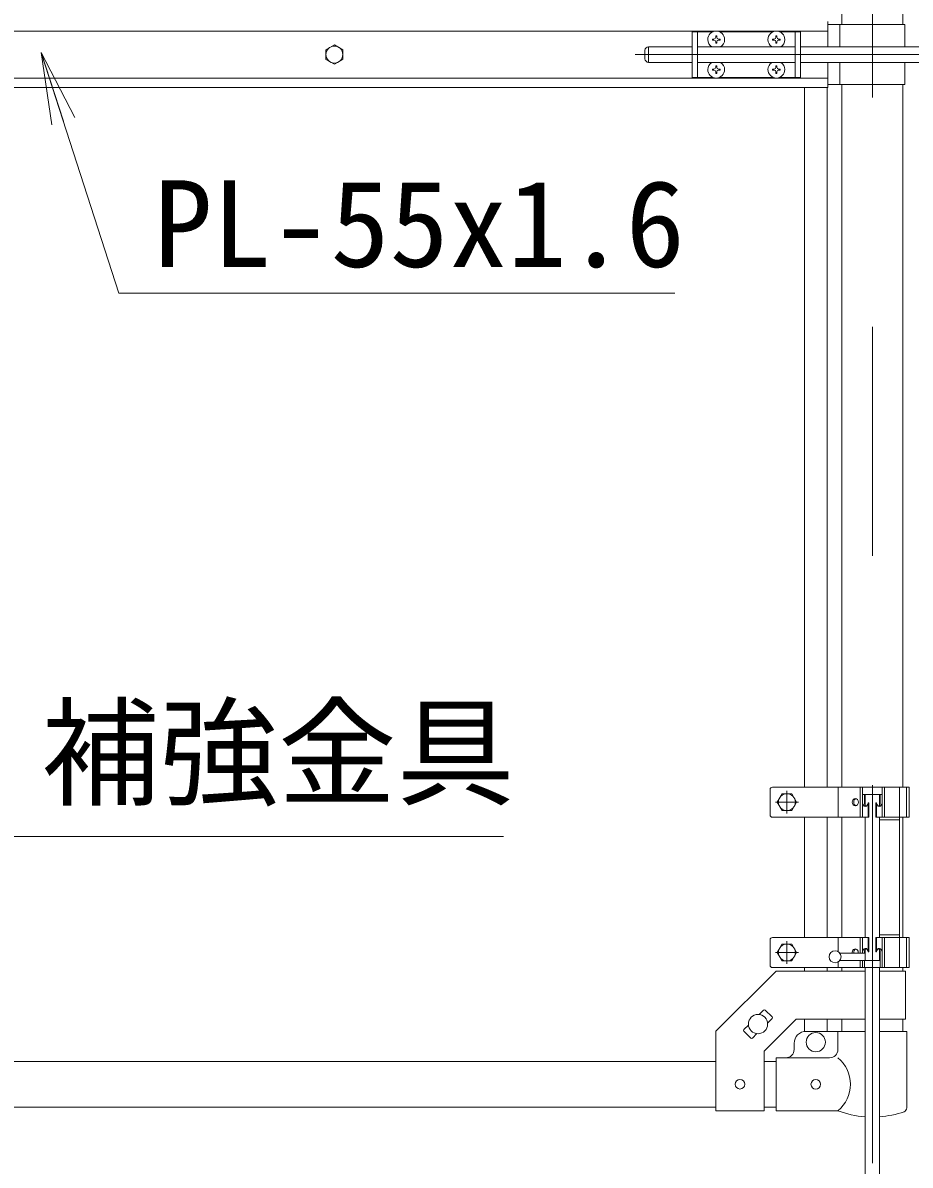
# Model space of a CAD drawing. Units: millimetres, scale not verified. Extents: x -6300 to 6300, y -4455 to 4455.
# Drawn here: x 1495 to 2232, y -436 to 513 of the extents above; entities that cross this region are included whole.
import ezdxf
from ezdxf.enums import TextEntityAlignment as Align

# ---------------------------------------------------------------- set-up
doc = ezdxf.new("R2010")
doc.units = ezdxf.units.MM
doc.header["$LTSCALE"] = 30
doc.linetypes.add('USER1', pattern=[50.8, 31.75, -6.35, 6.35, -6.35])
doc.linetypes.add('USER2', pattern=[0.375, 0.25, -0.125])
for name, color, linetype, lineweight in [('0-1_D-BMK', 2, 'USER1', 13), ('0-2_D-STR1', 1, 'Continuous', 18), ('0-3_D-STR3', 3, 'Continuous', 13), ('0-8_0', 7, 'Continuous', 9), ('0-9_D-STR-TXT', 7, 'Continuous', 9)]:
    doc.layers.add(name, color=color, linetype=linetype, lineweight=lineweight)
doc.styles.add('ＭＳ ゴシック', font='')
doc.styles.get('ＭＳ ゴシック').set_extended_font_data('MS Gothic')

# ---------------------------------------------------------------- blocks, each defined once
blk = doc.blocks.new('_Open')
at = {"layer": '0-8_0'}
blk.add_line((-30, 5), (0, 0), dxfattribs=at)
blk.add_lwpolyline([(-30, -5), (0, 0), (-30, 0)], dxfattribs=at)

msp = doc.modelspace()

# ---------------------------------------------------------------- linework, layer by layer
at = {"layer": '0-1_D-BMK'}
for p, q in [((2200.9, 1403.71), (2200.9, -434.68)), ((2003.83, 486.98), (2628.28, 486.98)), ((2129.9, -125.02), (2129.9, -144.02)), ((2200.9, -128.02), (2200.9, -434.68)), ((2139.4, -134.52), (2120.4, -134.52)), ((2129.9, -250.02), (2129.9, -269.02)), ((2139.4, -259.52), (2120.4, -259.52))]:
    msp.add_line(p, q, dxfattribs=at)
at = {"layer": '0-2_D-STR1'}
for p, q in [((2175.5, 1183.93), (2175.5, 511.98)), ((2226.3, 1183.93), (2226.3, 511.98)), ((2175.5, 461.98), (2175.5, -122.02)), ((2226.3, 461.98), (2226.3, -122.02)), ((2175.5, -147.02), (2175.5, -247.02)), ((2226.3, -147.02), (2226.3, -247.02)), ((2175.5, -272.02), (2175.5, -274.97)), ((2226.3, -272.02), (2226.3, -274.97)), ((2175.5, -314.97), (2175.5, -325.02)), ((2226.3, -314.97), (2226.3, -325.02)), ((1436.7, -350.02), (2070.9, -350.02)), ((2110.9, -350.02), (2120.9, -350.02)), ((1436.7, -388.02), (2070.9, -388.02)), ((2110.9, -388.02), (2120.9, -388.02))]:
    msp.add_line(p, q, dxfattribs=at)
at = {"layer": '0-3_D-STR3'}
for p, q in [((2163.8, 493.48), (2163.8, 514.48)), ((2163.8, 506.48), (1343.8, 506.48)), ((2051.15, 505.98), (2051.15, 467.98)), ((2068.55, 505.98), (2051.15, 505.98)), ((2055.65, 505.98), (2055.65, 467.98)), ((2118.55, 505.98), (2073.75, 505.98)), ((2141.15, 505.98), (2123.75, 505.98)), ((2136.65, 505.98), (2136.65, 467.98)), ((2141.15, 505.98), (2141.15, 467.98)), ((2227.9, 511.98), (2163.8, 511.98)), ((2173.9, 511.98), (2173.9, 493.48)), ((2227.9, 511.98), (2227.9, 493.48)), ((2068, 499.08), (2068, 499.48)), ((2069.3, 499.06), (2068, 499.08)), ((2070.75, 502.63), (2070.73, 501.33)), ((2070.75, 496.33), (2070.73, 497.63)), ((2071.54, 502.63), (2070.75, 502.63)), ((2071.54, 496.33), (2070.75, 496.33)), ((2071.54, 502.63), (2071.57, 501.33)), ((2071.54, 496.33), (2071.57, 497.63)), ((2073, 499.9), (2074.3, 499.87)), ((2074.3, 499.87), (2074.3, 499.48)), ((2119.3, 499.9), (2118, 499.87)), ((2118, 499.87), (2118, 499.48)), ((2120.75, 502.63), (2120.73, 501.33)), ((2120.75, 496.33), (2120.73, 497.63)), ((2121.54, 502.63), (2120.75, 502.63)), ((2121.54, 496.33), (2120.75, 496.33)), ((2121.54, 502.63), (2121.57, 501.33)), ((2121.54, 496.33), (2121.57, 497.63)), ((2123, 499.06), (2124.3, 499.08)), ((2124.3, 499.08), (2124.3, 499.48)), ((2011.95, 490.48), (2011.95, 483.48)), ((2026.4, 493.48), (2014.95, 493.48)), ((2014.95, 493.48), (2014.95, 480.48)), ((2026.24, 493.48), (2051.15, 493.48)), ((2055.65, 493.48), (2136.65, 493.48)), ((2141.15, 493.48), (2321.95, 493.48)), ((2026.4, 480.48), (2014.95, 480.48)), ((2026.24, 480.48), (2051.15, 480.48)), ((2055.65, 480.48), (2136.65, 480.48)), ((2070.75, 477.63), (2070.73, 476.33)), ((2071.54, 477.63), (2070.75, 477.63)), ((2071.54, 477.63), (2071.57, 476.33)), ((2073, 474.9), (2074.3, 474.87)), ((2074.3, 474.87), (2074.3, 474.48)), ((2119.3, 474.9), (2118, 474.87)), ((2118, 474.87), (2118, 474.48)), ((2120.75, 477.63), (2120.73, 476.33)), ((2121.54, 477.63), (2120.75, 477.63)), ((2121.54, 477.63), (2121.57, 476.33)), ((2123, 474.9), (2124.3, 474.87)), ((2124.3, 474.87), (2124.3, 474.48)), ((2141.15, 480.48), (2321.95, 480.48)), ((2163.8, 459.48), (2163.8, 480.48)), ((2173.9, 480.48), (2173.9, 461.98)), ((2227.9, 480.48), (2227.9, 461.98)), ((2163.8, 467.48), (1343.8, 467.48)), ((2068.55, 467.98), (2051.15, 467.98)), ((2068, 474.08), (2068, 474.48)), ((2069.3, 474.06), (2068, 474.08)), ((2070.75, 471.33), (2070.73, 472.63)), ((2071.54, 471.33), (2070.75, 471.33)), ((2071.54, 471.33), (2071.57, 472.63)), ((2073, 474.06), (2074.3, 474.08)), ((2118.55, 467.98), (2073.75, 467.98)), ((2074.3, 474.08), (2074.3, 474.48)), ((2120.75, 471.33), (2120.73, 472.63)), ((2121.54, 471.33), (2120.75, 471.33)), ((2121.54, 471.33), (2121.57, 472.63)), ((2123, 474.06), (2124.3, 474.08)), ((2141.15, 467.98), (2123.75, 467.98)), ((2124.3, 474.08), (2124.3, 474.48)), ((2163.8, 459.48), (1343.8, 459.48)), ((2144.4, 459.48), (2144.4, -122.02)), ((2163.4, 459.48), (2163.4, -122.02)), ((2227.9, 461.98), (2163.8, 461.98)), ((2231.5, -122.02), (2117.9, -122.02)), ((2172.6, -122.02), (2172.6, -147.02)), ((2190.9, -122.02), (2190.9, -147.02)), ((2192.8, -122.02), (2192.8, -147.02)), ((2209, -122.02), (2209, -147.02)), ((2210.9, -122.02), (2210.9, -147.02)), ((2211.13, -122.02), (2211.13, -147.02)), ((2223.6, -122.02), (2223.6, -272.02)), ((2229.2, -122.02), (2229.2, -147.02)), ((2231.5, -122.02), (2231.5, -147.02)), ((2115.9, -124.02), (2115.9, -145.02)), ((2209, -128.02), (2192.8, -128.02)), ((2194.4, -135.02), (2194.4, -128.02)), ((2194.9, -128.02), (2194.9, -137.04)), ((2206.9, -128.02), (2206.9, -137.04)), ((2207.4, -128.02), (2207.4, -135.02)), ((2197.4, -135.02), (2197.4, -147.02)), ((2197.4, -135.02), (2198.09, -135.02)), ((2198.09, -135.02), (2198.09, -147.02)), ((2203.71, -135.02), (2203.71, -147.02)), ((2204.4, -135.02), (2203.71, -135.02)), ((2204.4, -135.02), (2204.4, -147.02)), ((2198.09, -147.02), (2117.9, -147.02)), ((2144.4, -147.02), (2144.4, -247.02)), ((2163.4, -147.02), (2163.4, -247.02)), ((2194.9, -147.02), (2194.9, -247.02)), ((2231.5, -147.02), (2203.71, -147.02)), ((2206.9, -147.02), (2206.9, -247.02)), ((2223.6, -149.32), (2206.9, -149.32)), ((2223.6, -244.72), (2206.9, -244.72)), ((2115.9, -249.02), (2115.9, -270.02)), ((2198.09, -247.02), (2117.9, -247.02)), ((2172.6, -247.02), (2172.6, -258.81)), ((2190.9, -260.02), (2190.9, -247.02)), ((2192.8, -260.02), (2192.8, -247.02)), ((2197.4, -259.02), (2197.4, -247.02)), ((2198.09, -259.02), (2198.09, -247.02)), ((2231.5, -247.02), (2203.71, -247.02)), ((2203.71, -259.02), (2203.71, -247.02)), ((2204.4, -259.02), (2204.4, -247.02)), ((2209, -272.02), (2209, -247.02)), ((2210.9, -272.02), (2210.9, -247.02)), ((2211.13, -247.02), (2211.13, -272.02)), ((2229.2, -247.02), (2229.2, -272.02)), ((2231.5, -247.02), (2231.5, -272.02)), ((2194.9, -260.02), (2173.9, -260.02)), ((2194.4, -259.02), (2194.4, -260.02)), ((2194.9, -257.01), (2194.9, -266.02)), ((2197.4, -259.02), (2198.09, -259.02)), ((2204.4, -259.02), (2203.71, -259.02)), ((2206.9, -257.01), (2206.9, -266.02)), ((2207.4, -272.02), (2207.4, -259.02)), ((2231.5, -272.02), (2117.9, -272.02)), ((2144.4, -272.02), (2144.4, -274.97)), ((2163.4, -272.02), (2163.4, -274.97)), ((2172.6, -267.23), (2172.6, -272.02)), ((2194.9, -266.02), (2173.9, -266.02)), ((2190.9, -272.02), (2190.9, -266.02)), ((2194.9, -266.02), (2192.8, -266.02)), ((2192.8, -272.02), (2192.8, -266.02)), ((2192.8, -266.02), (2207.4, -266.02)), ((2194.4, -266.02), (2194.4, -272.02)), ((2194.9, -272.02), (2194.9, -521.02)), ((2206.9, -272.02), (2206.9, -521.02)), ((2228.6, -274.97), (2206.9, -274.97)), ((2228.6, -314.97), (2228.6, -274.97)), ((2110.5, -307.3), (2106.78, -311.02)), ((2117.57, -312.96), (2111.91, -307.3)), ((2097.95, -319.85), (2094.23, -323.57)), ((2137.47, -314.97), (2110.9, -341.54)), ((2117.57, -314.38), (2113.85, -318.09)), ((2194.9, -314.97), (2137.47, -314.97)), ((2144.4, -314.97), (2144.4, -325.02)), ((2163.4, -314.97), (2163.4, -325.02)), ((2228.6, -314.97), (2206.9, -314.97)), ((2070.9, -391.22), (2070.9, -324.97)), ((2099.89, -330.64), (2094.23, -324.98)), ((2105.02, -326.92), (2101.3, -330.64)), ((2172.35, -325.02), (2172.35, -340.02)), ((2229.45, -325.02), (2206.9, -325.02)), ((2229.45, -325.02), (2229.45, -388.71)), ((2110.9, -391.22), (2110.9, -341.54)), ((2135.9, -340.02), (2135.9, -335.02)), ((2120.9, -347.02), (2165.35, -347.02)), ((2120.9, -391.02), (2120.9, -347.02)), ((2110.9, -391.22), (2070.9, -391.22)), ((2120.9, -391.02), (2172.35, -391.02))]:
    msp.add_line(p, q, dxfattribs=at)
at = {"layer": '0-3_D-STR3', "linetype": 'USER2'}
msp.add_line((2211.13, -147.02), (2225.13, -147.02), dxfattribs=at)
at = {"layer": '0-3_D-STR3'}
for points in [[(1753.8, 495.08), (1760.81, 491.03), (1760.81, 482.93), (1753.8, 478.88), (1746.79, 482.93), (1746.79, 491.03)], [(2133.95, -127.51), (2138, -134.52), (2133.95, -141.54), (2125.85, -141.54), (2121.8, -134.52), (2125.85, -127.51)], [(2133.95, -252.51), (2138, -259.52), (2133.95, -266.54), (2125.85, -266.54), (2121.8, -259.52), (2125.85, -252.51)]]:
    msp.add_lwpolyline(points, close=True, dxfattribs=at)
for points in [[(2069.3, 499.9), (2068, 499.87), (2068, 499.48)], [(2073, 499.06), (2074.3, 499.08), (2074.3, 499.48)], [(2119.3, 499.06), (2118, 499.08), (2118, 499.48)], [(2123, 499.9), (2124.3, 499.87), (2124.3, 499.48)], [(2069.3, 474.9), (2068, 474.87), (2068, 474.48)], [(2119.3, 474.06), (2118, 474.08), (2118, 474.48)], [(2194.9, -274.97), (2120.9, -274.97), (2070.9, -324.97)], [(2194.9, -325.02), (2172.35, -325.02), (2145.9, -325.02)]]:
    msp.add_lwpolyline(points, dxfattribs=at)
for centre, radius in [((1753.8, 486.98), 7.03), ((2129.9, -134.52), 7.03), ((2129.9, -259.52), 7.03), ((2169.9, -263.02), 5), ((2105.9, -318.97), 8), ((2153.9, -334.02), 8), ((2090.9, -368.97), 4), ((2153.9, -369.02), 4)]:
    msp.add_circle(centre, radius, dxfattribs=at)
for centre, radius, start, end in [((2071.15, 499.48), 7, 0, 180), ((2121.15, 499.48), 7, 0, 180), ((2071.15, 499.48), 7, 180, 238.99728), ((2069.24, 501.38), 1.49, 270, 0), ((2069.24, 497.57), 1.49, 0, 90), ((2073.05, 501.38), 1.49, 180, 270), ((2073.05, 497.57), 1.49, 90, 180), ((2071.15, 499.48), 7, 301.00272, 0), ((2121.15, 499.48), 7, 180, 238.99728), ((2119.24, 501.38), 1.49, 270, 0), ((2119.24, 497.57), 1.49, 0, 90), ((2123.05, 501.38), 1.49, 180, 270), ((2123.05, 497.57), 1.49, 90, 180), ((2121.15, 499.48), 7, 301.00272, 0), ((2014.95, 490.48), 3, 90, 180), ((2014.95, 483.48), 3, 180, 270), ((2071.15, 474.48), 7, 121.00272, 180), ((2069.24, 476.38), 1.49, 270, 0), ((2073.05, 476.38), 1.49, 180, 270), ((2071.15, 474.48), 7, 0, 58.99728), ((2121.15, 474.48), 7, 121.00272, 180), ((2119.24, 476.38), 1.49, 270, 0), ((2123.05, 476.38), 1.49, 180, 270), ((2121.15, 474.48), 7, 0, 58.99728), ((2071.15, 474.48), 7, 180, 0), ((2069.24, 472.57), 1.49, 0, 90), ((2073.05, 472.57), 1.49, 90, 180), ((2121.15, 474.48), 7, 180, 0), ((2119.24, 472.57), 1.49, 0, 90), ((2123.05, 472.57), 1.49, 90, 180), ((2117.9, -124.02), 2, 90, 180), ((2117.9, -145.02), 2, 180, 270), ((2117.9, -249.02), 2, 90, 180), ((2117.9, -270.02), 2, 180, 270), ((2111.2, -308.01), 1, 45, 135), ((2116.86, -313.67), 1, 315, 45), ((2094.94, -324.28), 1, 135, 225), ((2100.6, -329.93), 1, 225, 315), ((2145.9, -335.02), 10, 90, 180), ((2128.9, -340.02), 7, 270, 0), ((2165.35, -340.02), 7, 270, 0), ((2154.15, -369.02), 28.55, 309.59418, 50.40582), ((2226.15, -388.71), 3.3, 289.22051, 0), ((2200.9, -316.29), 80, 249.0916, 265.69878), ((2200.9, -316.29), 80, 274.30122, 289.22051)]:
    msp.add_arc(centre, radius, start, end, dxfattribs=at)
msp.add_ellipse((2186.75, -134.52), major_axis=(0, 3), ratio=0.839449, dxfattribs=at)
for centre, major_axis, ratio, start_param, end_param in [((2187.91, -134.52), (0, -3), 0.839449, 3.373397, 6.051381), ((2195.1, -134.98), (0, -3), 0.766727, 4.702747, 7.841406), ((2196.25, -134.98), (0, -3), 0.615242, 4.702747, 6.003247), ((2206.7, -134.98), (0, -3), 0.766727, 4.724965, 7.863624), ((2205.55, -134.98), (0, -3), 0.615242, 0.279938, 1.580438), ((2186.75, -259.52), (0, -3), 0.839449, 1.403348, 4.879837), ((2195.1, -259.06), (0, 3), 0.766727, 4.724965, 7.863624), ((2196.25, -259.06), (0, 3), 0.615242, 0.279938, 1.580438), ((2206.7, -259.06), (0, 3), 0.766727, 4.702747, 7.841406), ((2205.55, -259.06), (0, 3), 0.615242, 4.702747, 6.003247), ((2187.91, -259.52), (0, -3), 0.839449, 3.373397, 4.879837)]:
    msp.add_ellipse(centre, major_axis=major_axis, ratio=ratio, start_param=start_param, end_param=end_param, dxfattribs=at)
at = {"layer": '0-9_D-STR-TXT'}
for points in [[(2036.64, 288.64), (1574.72, 288.64), (1510.78, 486.82)], [(1894.36, -162.97), (1479.27, -162.97), (1389.15, -294.51)]]:
    msp.add_lwpolyline(points, dxfattribs=at)

# ---------------------------------------------------------------- block references
at = {"layer": '0-9_D-STR-TXT', "xscale": 2, "yscale": 2, "rotation": 107.88006}
msp.add_blockref('_Open', (1510.17, 488.73), dxfattribs=at)

# ---------------------------------------------------------------- texts
at = {"layer": '0-9_D-STR-TXT', "style": 'ＭＳ ゴシック'}
for s, p in [('PL-55x1.6', (1603.39, 288.76)), ('補強金具', (1510.22, -151.05))]:
    msp.add_text(s, height=72.14, dxfattribs=at).set_placement(p, align=Align.BOTTOM_LEFT)

doc.saveas('drawing.dxf')
